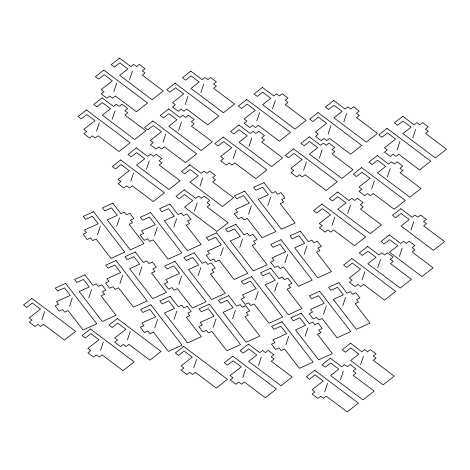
<?xml version="1.0" encoding="UTF-8"?>
<svg xmlns="http://www.w3.org/2000/svg" width="470" height="470" viewBox="0 0 470 470"><rect width="100%" height="100%" fill="white"/><g stroke="black" fill="none" stroke-linecap="round" stroke-linejoin="round"><path stroke-width="0.7" d="M96.509 131.318L99.305 122.923M113.899 91.527L116.695 83.131M41.948 319.829L44.744 311.434M112.218 119.274L115.015 110.879M129.602 79.477L132.399 71.082M69.495 306.428L72.292 298.033M97.46 234.806L100.257 226.411M88.748 297.915L91.544 289.52M130.742 181.338L133.539 172.948M116.707 226.299L119.509 217.904M146.446 169.294L149.243 160.899M162.978 142.381L165.775 133.985M119.915 283.598L122.711 275.203M100.533 350.42L103.335 342.025M185.198 104.599L187.994 96.203M178.688 130.331L181.485 121.942M139.161 275.085L141.958 266.69M200.907 92.549L203.704 84.159M154.565 235.646L157.362 227.251M127.417 339.928L130.214 331.532M173.812 227.139L176.608 218.744M199.956 186.22L202.758 177.83M154.806 327.866L157.603 319.471M194.433 211.224L197.23 202.829M178.835 284.45L181.632 276.055M174.053 319.359L176.849 310.964M233.296 158.419L236.093 150.03M198.087 275.937L200.884 267.542M256.802 120.896L259.605 112.5M249.006 146.376L251.803 137.98M220.542 255.903L223.338 247.508M272.512 108.846L275.308 100.457M193.775 367.84L196.572 359.444M248.601 214.203L251.397 205.807M213.28 327.232L216.077 318.836M239.788 247.39L242.591 238.995M267.847 205.69L270.644 197.294M232.533 318.719L235.329 310.323M255.463 299.731L258.259 291.335M303.638 170.252L306.434 161.856M242.814 377.557L245.61 369.162M274.709 291.218L277.506 282.828M319.347 158.202L322.144 149.807M284.926 262.759L287.722 254.364M328.107 133.968L330.904 125.572M258.524 365.507L261.32 357.112M343.817 121.924L346.613 113.529M304.172 254.252L306.969 245.857M285.848 344.769L288.645 336.379M332.02 225.441L334.816 217.046M305.095 336.262L307.891 327.866M347.73 213.392L350.526 204.996M323.524 314.271L326.321 305.876M371.676 189.005L374.473 180.609M342.771 305.759L345.568 297.369M387.38 176.955L390.176 168.56M397.132 149.754L399.929 141.358M324.77 391.686L327.566 383.291M362.023 279.897L364.82 271.501M412.842 137.704L415.639 129.315M340.48 379.637L343.276 371.241M377.727 267.847L380.524 259.452M360.607 364.644L363.404 356.248M399.447 256.332L402.244 247.937M410.933 230.136L413.729 221.74M103.823 70.136L95.451 76.698L98.641 79.095L104.223 74.724L112.371 80.846L101.203 89.594L104.058 91.738L101.267 93.93L106.984 98.224L109.774 96.039L112.636 98.183L115.426 95.998L136.388 111.754L147.556 103.006L103.823 70.136M119.533 58.092L111.155 64.649L114.345 67.051L119.744 62.821L127.893 68.943L119.703 75.359L152.092 99.705L163.26 90.957L142.304 75.206L145.095 73.02L142.24 70.87L145.03 68.685L139.314 64.384L136.523 66.576L133.662 64.425L130.871 66.611L119.533 58.092M86.439 109.933L78.061 116.49L81.251 118.892L86.838 114.516L94.981 120.637L83.813 129.385L86.674 131.535L83.883 133.721L89.6 138.016L92.39 135.83L95.246 137.98L98.042 135.795L118.998 151.546L130.167 142.798L86.439 109.933M102.143 97.883L93.771 104.446L96.961 106.843L102.36 102.613L110.503 108.74L102.313 115.15L134.708 139.496L145.876 130.754L124.914 114.997L127.711 112.812L124.85 110.662L127.64 108.476L121.924 104.181L119.133 106.367L116.278 104.217L113.481 106.402L102.143 97.883M175.128 83.213L166.75 89.77L169.946 92.173L175.527 87.796L183.676 93.918L172.508 102.666L175.363 104.816L172.572 107.001L178.289 111.296L181.079 109.111L183.94 111.261L186.731 109.069L207.693 124.826L218.861 116.078L175.128 83.213M190.838 71.164L182.46 77.726L185.65 80.123L191.049 75.893L199.198 82.015L191.008 88.431L223.397 112.777L234.565 104.029L213.609 88.278L216.4 86.092L213.539 83.942L216.335 81.757L210.619 77.462L207.822 79.647L204.967 77.497L202.176 79.683L190.838 71.164M152.909 120.99L144.531 127.552L147.727 129.949L153.308 125.578L161.457 131.7L150.288 140.448L153.144 142.598L150.353 144.784L156.069 149.078L158.86 146.893L161.721 149.043L164.512 146.852L185.474 162.608L196.642 153.86L152.909 120.99M168.618 108.946L160.241 115.502L163.431 117.905L168.83 113.675L176.979 119.797L168.789 126.213L201.178 150.559L212.346 141.811L191.39 126.06L194.18 123.874L191.319 121.724L194.116 119.539L188.4 115.238L185.603 117.43L182.748 115.279L179.957 117.465L168.618 108.946M120.667 159.953L112.295 166.509L115.485 168.912L121.066 164.535L129.215 170.663L118.046 179.405L120.902 181.555L118.111 183.741L123.827 188.035L126.618 185.85L129.479 188L132.27 185.814L153.232 201.565L164.4 192.817L120.667 159.953M136.376 147.903L127.999 154.466L131.189 156.863L136.588 152.638L144.737 158.76L136.547 165.17L168.936 189.522L180.104 180.774L159.148 165.017L161.939 162.832L159.077 160.681L161.874 158.496L156.157 154.201L153.361 156.387L150.506 154.236L147.715 156.428L136.376 147.903M246.732 99.505L238.361 106.067L241.551 108.464L247.132 104.093L255.28 110.215L244.112 118.963L246.967 121.113L244.177 123.299L249.893 127.593L252.684 125.408L255.545 127.558L258.336 125.367L279.298 141.123L290.466 132.375L246.732 99.505M262.442 87.461L254.064 94.018L257.255 96.421L262.654 92.191L270.802 98.312L262.613 104.728L295.001 129.074L306.17 120.326L285.214 104.575L288.004 102.389L285.143 100.239L287.94 98.054L282.223 93.753L279.427 95.945L276.572 93.794L273.781 95.98L262.442 87.461M223.226 137.034L214.849 143.591L218.039 145.994L223.626 141.617L231.769 147.739L220.6 156.487L223.462 158.637L220.665 160.822L226.381 165.117L229.178 162.931L232.033 165.082L234.824 162.896L255.786 178.647L266.954 169.899L223.226 137.034M238.93 124.985L230.559 131.547L233.749 133.944L239.148 129.72L247.291 135.842L239.101 142.251L271.495 166.597L282.664 157.855L261.702 142.099L264.493 139.913L261.637 137.763L264.428 135.577L258.712 131.283L255.921 133.468L253.06 131.318L250.269 133.509L238.93 124.985M189.886 164.835L181.508 171.397L184.704 173.794L190.103 169.564L198.246 175.686L190.056 182.101L222.451 206.447L233.619 197.7L212.657 181.949L215.448 179.763L212.593 177.613L215.383 175.428L209.667 171.133L206.876 173.318L204.015 171.168L201.225 173.354L189.886 164.835M31.878 298.438L23.5 305.001L26.69 307.398L32.277 303.027L40.42 309.148L29.252 317.896L32.113 320.041L29.322 322.232L35.038 326.527L37.829 324.341L40.684 326.486L43.481 324.3L64.437 340.051L75.605 331.309L31.878 298.438M184.363 189.833L175.986 196.395L179.182 198.792L184.575 194.568L192.724 200.69L184.534 207.106L216.923 231.452L228.097 222.704L207.135 206.947L209.925 204.761L207.07 202.611L209.861 200.426L204.145 196.131L201.354 198.317L198.493 196.166L195.702 198.358L184.363 189.833M318.037 112.583L309.66 119.139L312.856 121.542L318.437 117.165L326.585 123.287L315.417 132.035L318.272 134.185L315.482 136.371L321.198 140.665L323.989 138.48L326.85 140.63L329.64 138.444L350.596 154.195L361.771 145.447L318.037 112.583M333.747 100.533L325.369 107.095L328.559 109.492L333.959 105.262L342.107 111.384L333.917 117.8L366.306 142.146L377.475 133.404L356.519 117.647L359.309 115.461L356.448 113.311L359.245 111.126L353.528 106.831L350.732 109.017L347.876 106.866L345.086 109.052L333.747 100.533M293.568 148.861L285.19 155.423L288.38 157.82L293.967 153.449L302.11 159.571L290.942 168.319L293.803 170.463L291.012 172.649L296.729 176.949L299.519 174.764L302.374 176.908L305.171 174.722L326.127 190.473L337.296 181.731L293.568 148.861M309.278 136.817L300.9 143.374L304.09 145.77L309.489 141.546L317.632 147.668L309.442 154.084L341.837 178.43L353.005 169.682L332.043 153.931L334.84 151.739L331.979 149.595L334.769 147.404L329.053 143.109L326.262 145.295L323.407 143.15L320.611 145.336L309.278 136.817M90.463 329.029L82.085 335.592L85.282 337.989L90.863 333.618L99.011 339.74L87.843 348.487L90.698 350.632L87.908 352.817L93.624 357.118L96.415 354.932L99.276 357.077L102.066 354.891L123.028 370.642L134.197 361.9L90.463 329.029M117.347 318.537L108.969 325.099L112.16 327.496L117.747 323.125L125.89 329.247L114.721 337.995L117.582 340.139L114.792 342.33L120.508 346.625L123.299 344.44L126.154 346.584L128.95 344.398L149.906 360.149L161.075 351.407L117.347 318.537M387.063 128.369L378.685 134.925L381.875 137.322L387.462 132.951L395.605 139.073L384.437 147.821L387.298 149.971L384.507 152.157L390.223 156.451L393.014 154.266L395.869 156.416L398.666 154.225L419.622 169.981L430.79 161.233L387.063 128.369M402.772 116.319L394.395 122.882L397.585 125.279L402.984 121.049L411.127 127.17L402.937 133.586L435.332 157.932L446.5 149.184L425.538 133.433L428.335 131.248L425.473 129.097L428.264 126.912L422.548 122.617L419.757 124.803L416.902 122.652L414.105 124.838L402.772 116.319M361.6 167.614L353.228 174.176L356.419 176.573L362 172.202L370.149 178.324L358.98 187.072L361.835 189.216L359.045 191.402L364.761 195.702L367.552 193.517L370.413 195.661L373.204 193.476L394.166 209.226L405.334 200.484L361.6 167.614M377.31 155.57L368.932 162.126L372.128 164.524L377.522 160.299L385.67 166.421L377.481 172.837L409.869 197.183L421.038 188.435L400.082 172.684L402.872 170.493L400.017 168.348L402.808 166.157L397.091 161.862L394.301 164.048L391.44 161.903L388.649 164.089L377.31 155.57M321.95 204.05L313.572 210.613L316.762 213.01L322.349 208.639L330.492 214.761L319.324 223.508L322.185 225.653L319.394 227.838L325.111 232.139L327.901 229.947L330.757 232.098L333.553 229.912L354.509 245.663L365.678 236.921L321.95 204.05M337.654 192.001L329.282 198.563L332.472 200.96L337.871 196.736L346.014 202.858L337.824 209.273L370.219 233.619L381.387 224.871L360.425 209.115L363.216 206.929L360.361 204.785L363.151 202.594L357.435 198.299L354.644 200.484L351.783 198.34L348.993 200.525L337.654 192.001M183.705 346.449L175.328 353.011L178.524 355.408L184.105 351.037L192.254 357.159L181.085 365.907L183.94 368.051L181.15 370.243L186.866 374.537L189.657 372.352L192.518 374.496L195.309 372.311L216.265 388.067L227.433 379.319L183.705 346.449M400.857 208.745L392.485 215.307L395.675 217.704L401.075 213.474L409.217 219.596L401.028 226.011L433.422 250.357L444.591 241.609L423.629 225.859L426.419 223.673L423.564 221.523L426.355 219.337L420.638 215.043L417.848 217.228L414.987 215.078L412.196 217.263L400.857 208.745M351.948 258.506L343.576 265.068L346.766 267.465L352.347 263.094L360.496 269.216L349.328 277.964L352.183 280.108L349.392 282.294L355.109 286.594L357.899 284.409L360.76 286.553L363.551 284.368L384.513 300.118L395.681 291.377L351.948 258.506M367.657 246.456L359.28 253.019L362.476 255.416L367.869 251.192L376.018 257.313L367.828 263.729L400.217 288.075L411.385 279.327L390.429 263.576L393.22 261.385L390.364 259.24L393.155 257.049L387.439 252.754L384.648 254.94L381.787 252.795L378.996 254.981L367.657 246.456M232.744 356.166L224.366 362.728L227.556 365.125L233.143 360.754L241.286 366.876L230.118 375.618L232.979 377.768L230.183 379.954L235.899 384.254L238.695 382.063L241.551 384.213L244.341 382.028L265.303 397.779L276.472 389.031L232.744 356.166M248.448 344.116L240.076 350.679L243.266 353.076L248.665 348.852L256.808 354.973L248.618 361.389L281.013 385.735L292.181 376.987L271.219 361.23L274.01 359.045L271.155 356.9L273.945 354.709L268.229 350.414L265.438 352.6L262.577 350.456L259.787 352.641L248.448 344.116M389.377 234.941L381 241.504L384.196 243.901L389.589 239.677L397.738 245.798L389.548 252.214L421.943 276.56L433.111 267.812L412.149 252.055L414.94 249.87L412.084 247.725L414.875 245.534L409.159 241.239L406.368 243.425L403.507 241.28L400.716 243.466L389.377 234.941M314.7 370.295L306.322 376.858L309.513 379.255L315.1 374.884L323.243 381.005L312.074 389.748L314.935 391.898L312.145 394.083L317.861 398.384L320.652 396.192L323.507 398.343L326.303 396.157L347.26 411.908L358.428 403.16L314.7 370.295M330.41 358.246L322.032 364.808L325.222 367.205L330.622 362.981L338.764 369.103L330.575 375.518L362.969 399.864L374.138 391.116L353.176 375.36L355.972 373.174L353.111 371.03L355.902 368.838L350.185 364.544L347.395 366.729L344.539 364.585L341.743 366.77L330.41 358.246M350.538 343.253L342.16 349.815L345.35 352.212L350.749 347.982L358.892 354.11L350.702 360.519L383.097 384.865L394.265 376.123L373.303 360.367L376.1 358.181L373.239 356.031L376.029 353.845L370.313 349.551L367.522 351.736L364.667 349.586L361.871 351.772L350.538 343.253M93.571 211.741L83.261 216.406L85.54 219.355L92.414 216.247L98.218 223.773L84.471 229.995L86.509 232.638L83.073 234.195L87.15 239.477L90.587 237.92L92.625 240.558L96.062 239.001L111.008 258.371L124.756 252.143L93.571 211.741M112.818 203.228L102.513 207.899L104.787 210.848L111.431 207.84L117.242 215.366L107.16 219.931L130.255 249.864L144.002 243.636L129.056 224.272L132.493 222.715L130.454 220.072L133.891 218.515L129.814 213.233L126.377 214.79L124.344 212.152L120.908 213.703L112.818 203.228M150.676 212.581L140.365 217.246L142.639 220.195L149.513 217.087L155.323 224.613L141.576 230.835L143.614 233.478L140.178 235.035L144.255 240.317L147.692 238.76L149.73 241.398L153.167 239.841L168.113 259.211L181.861 252.983L150.676 212.581M169.923 204.068L159.612 208.739L161.892 211.688L168.536 208.68L174.341 216.206L164.265 220.771L187.36 250.704L201.107 244.476L186.161 225.107L189.598 223.555L187.559 220.912L190.996 219.355L186.919 214.073L183.482 215.63L181.444 212.986L178.007 214.543L169.923 204.068M244.711 191.131L234.401 195.802L236.68 198.751L243.554 195.638L249.359 203.163L235.611 209.391L237.65 212.029L234.213 213.586L238.29 218.867L241.727 217.31L243.766 219.954L247.202 218.397L262.148 237.761L275.896 231.54L244.711 191.131M263.958 182.624L253.653 187.289L255.927 190.238L262.571 187.23L268.382 194.756L258.3 199.321L281.395 229.254L295.142 223.027L280.196 203.663L283.633 202.106L281.595 199.468L285.032 197.911L280.954 192.63L277.517 194.186L275.485 191.543L272.048 193.1L263.958 182.624M65.606 283.357L55.296 288.028L57.575 290.977L64.449 287.863L70.253 295.389L56.506 301.617L58.544 304.255L55.108 305.811L59.185 311.093L62.622 309.536L64.66 312.18L68.097 310.623L83.043 329.993L96.791 323.765L65.606 283.357M116.025 260.527L105.715 265.197L107.988 268.147L114.862 265.033L120.673 272.559L106.925 278.786L108.964 281.424L105.527 282.981L109.604 288.263L113.041 286.706L115.079 289.35L118.516 287.793L133.462 307.163L147.21 300.935L116.025 260.527M84.859 274.85L74.548 279.521L76.822 282.47L83.466 279.456L89.277 286.988L79.195 291.553L102.296 321.48L116.037 315.258L101.091 295.889L104.528 294.332L102.489 291.694L105.926 290.137L101.855 284.855L98.418 286.412L96.379 283.768L92.942 285.325L84.859 274.85M135.272 252.02L124.961 256.691L127.241 259.64L133.885 256.626L139.69 264.158L129.614 268.723L152.709 298.65L166.456 292.428L151.51 273.058L154.947 271.501L152.909 268.863L156.346 267.307L152.268 262.025L148.831 263.582L146.793 260.938L143.356 262.495L135.272 252.02M216.652 232.832L206.342 237.503L208.621 240.452L215.495 237.338L221.3 244.864L207.552 251.092L209.591 253.73L206.154 255.286L210.231 260.568L213.668 259.011L215.707 261.655L219.143 260.098L234.089 279.462L247.837 273.24L216.652 232.832M235.905 224.325L225.594 228.99L227.868 231.939L234.512 228.931L240.323 236.457L230.241 241.022L253.336 270.955L267.083 264.733L252.137 245.363L255.574 243.807L253.536 241.169L256.972 239.612L252.901 234.33L249.464 235.887L247.426 233.243L243.989 234.8L235.905 224.325M174.946 261.379L164.635 266.049L166.915 268.999L173.788 265.885L179.593 273.411L165.851 279.638L167.884 282.276L164.447 283.833L168.524 289.115L171.961 287.558L174 290.202L177.437 288.645L192.383 308.009L206.13 301.787L174.946 261.379M194.198 252.872L183.888 257.536L186.161 260.486L192.806 257.478L198.616 265.004L188.535 269.568L211.635 299.502L225.377 293.28L210.431 273.91L213.868 272.353L211.829 269.715L215.266 268.159L211.195 262.877L207.758 264.434L205.719 261.79L202.282 263.347L194.198 252.872M281.037 239.694L270.726 244.359L273 247.308L279.873 244.2L285.684 251.726L271.936 257.948L273.975 260.591L270.538 262.148L274.615 267.43L278.052 265.873L280.091 268.511L283.528 266.96L298.474 286.324L312.221 280.102L281.037 239.694M300.283 231.181L289.972 235.852L292.252 238.801L298.897 235.793L304.701 243.319L294.62 247.884L317.72 277.817L331.468 271.589L316.522 252.226L319.958 250.669L317.92 248.025L321.357 246.468L317.279 241.186L313.843 242.743L311.804 240.105L308.367 241.662L300.283 231.181M150.917 304.801L140.606 309.471L142.88 312.415L149.754 309.307L155.564 316.833L141.817 323.055L143.855 325.698L140.418 327.255L144.496 332.537L147.933 330.98L149.971 333.624L153.408 332.067L168.354 351.431L182.096 345.209L150.917 304.801M170.163 296.288L159.853 300.959L162.126 303.908L168.771 300.9L174.582 308.426L164.5 312.991L187.601 342.924L201.348 336.696L186.402 317.332L189.839 315.775L187.8 313.132L191.237 311.575L187.16 306.293L183.723 307.85L181.684 305.212L178.248 306.769L170.163 296.288M251.573 276.66L241.263 281.33L243.536 284.279L250.41 281.166L256.221 288.692L242.473 294.919L244.512 297.563L241.075 299.114L245.152 304.396L248.589 302.845L250.628 305.482L254.064 303.926L269.01 323.295L282.758 317.068L251.573 276.66M270.82 268.153L260.509 272.823L262.783 275.772L269.428 272.764L275.238 280.29L265.156 284.855L288.257 314.782L302.004 308.561L287.058 289.191L290.495 287.634L288.457 284.996L291.894 283.439L287.816 278.158L284.379 279.715L282.341 277.071L278.904 278.628L270.82 268.153M209.391 304.161L199.08 308.831L201.36 311.78L208.234 308.667L214.038 316.193L200.296 322.42L202.329 325.058L198.898 326.615L202.97 331.896L206.406 330.339L208.445 332.983L211.882 331.426L226.828 350.79L240.575 344.569L209.391 304.161M228.643 295.654L218.333 300.318L220.606 303.268L227.251 300.26L233.061 307.785L222.98 312.35L246.08 342.283L259.822 336.062L244.876 316.692L248.313 315.135L246.28 312.497L249.711 310.94L245.64 305.659L242.203 307.215L240.164 304.572L236.727 306.129L228.643 295.654M319.635 291.2L309.325 295.871L311.598 298.82L318.472 295.706L324.282 303.232L310.535 309.46L312.573 312.098L309.137 313.654L313.214 318.936L316.651 317.385L318.689 320.023L322.126 318.466L337.072 337.836L350.82 331.609L319.635 291.2M338.882 282.693L328.571 287.364L330.851 290.313L337.495 287.305L343.3 294.831L333.224 299.396L356.319 329.323L370.066 323.102L355.12 303.732L358.557 302.175L356.519 299.537L359.955 297.98L355.878 292.698L352.441 294.255L350.403 291.612L346.966 293.168L338.882 282.693M281.959 321.703L271.648 326.374L273.922 329.323L280.796 326.209L286.606 333.735L272.858 339.963L274.897 342.601L271.46 344.157L275.538 349.439L278.974 347.882L281.013 350.526L284.45 348.969L299.396 368.333L313.143 362.112L281.959 321.703M301.205 313.196L290.895 317.861L293.174 320.81L299.819 317.802L305.623 325.328L295.548 329.893L318.642 359.826L332.39 353.599L317.444 334.235L320.881 332.678L318.842 330.034L322.279 328.483L318.202 323.196L314.765 324.752L312.726 322.115L309.289 323.671L301.205 313.196"/></g></svg>
